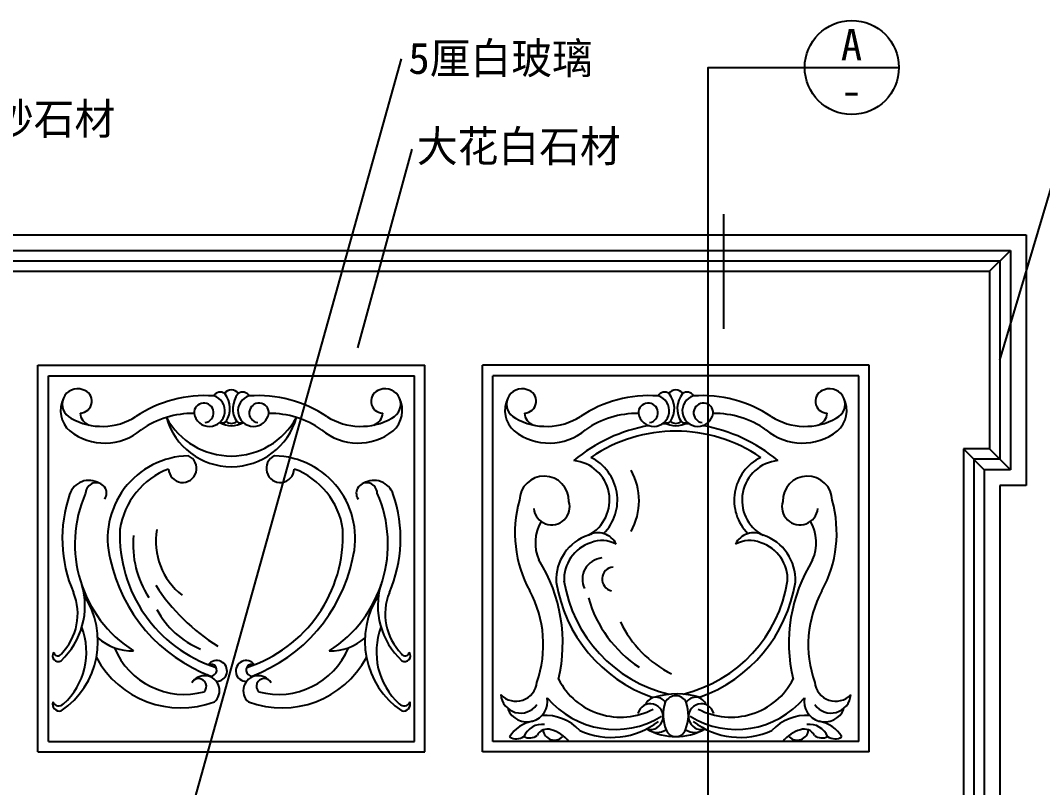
# Model space of a CAD drawing. Header units: metres. Extents: x 257 to 5327, y 365 to 7077.
# Drawn here: x 1657 to 3612, y 5609 to 7077 of the extents above; entities that cross this region are included whole.
import ezdxf

# ---------------------------------------------------------------- set-up
doc = ezdxf.new("R2010")
doc.units = ezdxf.units.M
for name, color, linetype in [('3', 3, 'Continuous'), ('4', 4, 'Continuous'), ('7', 7, 'Continuous'), ('DIM', 3, 'Continuous'), ('TEXT', 3, 'Continuous')]:
    doc.layers.add(name, color=color, linetype=linetype)
doc.dimstyles.get("Standard").update_dxf_attribs({"dimtxt": 2.5, "dimasz": 2.5, "dimexe": 1.25, "dimexo": 0.625, "dimtad": 1, "dimcen": 2.5, "dimazin": 3, "dimtfac": 1, "dimtmove": 0, "dimatfit": 3})

msp = doc.modelspace()

# ---------------------------------------------------------------- linework, layer by layer
at = {"layer": '3'}
for p, q in [((3510.32, 6596.96), (3550.32, 6636.96)), ((590.32, 6616.96), (3530.32, 6616.96)), ((3530.32, 6616.96), (3530.32, 6237.08)), ((3460.32, 6257.08), (3500.32, 6217.08)), ((3510.32, 6257.08), (3550.32, 6217.08)), ((3480.32, 6237.08), (3480.32, 3376.96)), ((3530.32, 6237.08), (3480.32, 6237.08))]:
    msp.add_line(p, q, dxfattribs=at)
for centre, radius, start, end in [((1766.13, 6342.47), 29.56, 70.12, 244.59), ((1770.44, 6348.18), 22.83, 271.26, 75.41), ((2009.44, 6122.3), 236.61, 85.86, 123.82), ((2018.16, 6329.74), 29.74, 189.52, 73.69), ((2039, 6351.3), 14.31, 53.77, 150.77), ((2011.83, 6334.17), 45.74, 326.95, 38.83), ((2060.32, 6355.06), 15.03, 31.21, 148.79), ((2108.81, 6334.17), 45.74, 141.17, 213.05), ((2102.48, 6329.74), 29.74, 106.31, 350.48), ((2081.64, 6351.3), 14.31, 29.23, 126.23), ((2111.2, 6122.3), 236.61, 56.18, 94.14), ((2350.2, 6348.18), 22.83, 104.59, 268.74), ((2354.5, 6342.47), 29.56, 295.41, 109.88), ((2616.13, 6342.47), 29.56, 70.12, 244.59), ((2620.44, 6348.18), 22.83, 271.26, 75.41), ((2859.44, 6122.3), 236.61, 85.86, 123.82), ((2868.16, 6329.74), 29.74, 189.52, 73.69), ((2889, 6351.3), 14.31, 53.77, 150.77), ((2861.83, 6334.17), 45.74, 326.95, 38.83), ((2910.32, 6355.06), 15.03, 31.21, 148.79), ((2958.81, 6334.17), 45.74, 141.17, 213.05), ((2952.48, 6329.74), 29.74, 106.31, 350.48), ((2931.64, 6351.3), 14.31, 29.23, 126.23), ((2961.2, 6122.3), 236.61, 56.18, 94.14), ((3200.2, 6348.18), 22.83, 104.59, 268.74), ((3204.5, 6342.47), 29.56, 295.41, 109.88), ((1785.76, 6330.57), 52.36, 153.6, 228.7), ((2007.53, 6325.87), 18.74, 277.33, 183.19), ((2113.11, 6325.87), 18.74, 356.81, 262.67), ((2334.88, 6330.57), 52.36, 311.3, 26.4), ((2635.76, 6330.57), 52.36, 153.6, 228.7), ((2857.53, 6325.87), 18.74, 277.33, 183.19), ((2963.11, 6325.87), 18.74, 356.81, 262.67), ((3184.88, 6330.57), 52.36, 311.3, 26.4), ((1813.02, 6420.7), 120.66, 240.41, 302.45), ((1795.62, 6326.17), 24.7, 181.86, 252.2), ((1987.01, 6152.26), 172.58, 89.4, 125.07), ((2060.32, 6385.16), 141.84, 208.68, 331.32), ((2060.32, 6352.18), 129.29, 195.75, 344.25), ((2133.62, 6152.26), 172.58, 54.93, 90.6), ((2307.62, 6420.7), 120.66, 237.55, 299.59), ((2325.02, 6326.17), 24.7, 287.8, 358.14), ((2663.02, 6420.7), 120.66, 240.41, 302.45), ((2645.62, 6326.17), 24.7, 181.86, 252.2), ((2837.01, 6152.26), 172.58, 89.4, 125.07), ((2983.62, 6152.26), 172.58, 54.93, 90.6), ((3157.62, 6420.7), 120.66, 237.55, 299.59), ((3175.02, 6326.17), 24.7, 287.8, 358.14), ((2042.4, 6320.02), 13.3, 250.28, 305.73), ((2060.32, 6343.68), 42.55, 238.23, 301.77), ((2060.32, 6322.34), 16.59, 232.25, 307.75), ((2078.24, 6320.02), 13.3, 234.27, 289.72), ((2910.32, 6002.74), 303.02, 99.72, 130.06), ((2910.32, 6002.74), 303.02, 93.44, 94.97), ((2892.4, 6320.02), 13.3, 250.28, 305.73), ((2910.32, 6343.68), 42.55, 238.23, 301.77), ((2910.32, 6322.34), 16.59, 232.25, 307.75), ((2928.24, 6320.02), 13.3, 234.27, 289.72), ((2910.32, 6002.74), 303.02, 85.03, 86.56), ((2910.32, 6002.74), 303.02, 49.94, 80.28), ((1818.12, 6376.7), 108.56, 231.94, 309.97), ((2302.52, 6376.7), 108.56, 230.03, 308.06), ((2668.12, 6376.7), 108.56, 231.94, 309.97), ((2910.32, 6002.74), 288.02, 55.68, 124.32), ((3152.52, 6376.7), 108.56, 230.03, 308.06), ((1981.58, 6085.69), 158.06, 91.31, 194.64), ((1966.91, 6219.37), 26.72, 182, 65.58), ((2153.73, 6219.37), 26.72, 114.42, 358), ((2139.06, 6085.69), 158.06, 345.36, 88.69), ((2707.54, 6158.9), 91.14, 315.28, 63.7), ((3113.1, 6158.9), 91.14, 116.3, 224.72), ((1991.53, 6081.86), 145.91, 110.6, 171.69), ((2129.11, 6081.86), 145.91, 8.31, 69.4), ((2707.54, 6158.9), 76.14, 298.05, 84.16), ((3113.1, 6158.9), 76.14, 95.84, 241.95), ((2658.43, 6157.46), 47.29, 358.85, 178.76), ((2720.39, 6157.68), 119.72, 330.68, 29.32), ((3162.21, 6157.46), 47.29, 1.24, 181.15), ((1787.58, 6158.08), 38.56, 58.8, 162.2), ((1801.51, 6171.97), 20.02, 326.33, 178.55), ((2319.13, 6171.97), 20.02, 1.45, 213.67), ((2333.06, 6158.08), 38.56, 17.8, 121.2), ((1997.65, 6085.41), 260.84, 161.11, 203.36), ((2003.36, 6074.86), 242.39, 156.25, 237.51), ((2117.27, 6074.86), 242.39, 302.49, 23.75), ((2122.99, 6085.41), 260.84, 336.64, 18.89), ((2833.42, 6096.04), 230.87, 164.31, 208.67), ((2987.22, 6096.04), 230.87, 331.33, 15.69), ((2672.98, 6145.94), 34.4, 185.34, 17.91), ((3147.66, 6145.94), 34.4, 162.09, 354.66), ((2112.9, 6091.56), 265.99, 177.55, 252.09), ((2047.98, 6080.6), 132.22, 170.27, 231.84), ((2007.74, 6091.56), 265.99, 287.91, 2.45), ((2721.87, 6077.14), 80.3, 149.34, 204.12), ((3098.77, 6077.14), 80.3, 335.88, 30.66), ((2059.88, 6074.44), 187.72, 174.85, 212.81), ((2770.77, 6006.74), 89.27, 107.89, 183.04), ((2761.6, 6057.64), 38.64, 26.16, 118.18), ((2769.14, 6023.75), 57.71, 61.95, 111.54), ((3059.04, 6057.64), 38.64, 61.82, 153.84), ((3051.5, 6023.75), 57.71, 68.46, 118.05), ((3049.87, 6006.74), 89.27, 356.96, 72.11), ((2770.77, 6006.74), 74.27, 107.89, 183.04), ((3049.87, 6006.74), 74.27, 356.96, 72.11), ((2129.33, 6109.8), 307.43, 192.03, 249.32), ((1991.31, 6109.8), 307.43, 290.68, 347.97), ((2391.81, 5885), 302.18, 346.8, 31.82), ((2772.82, 6007.03), 41.27, 95.8, 205.2), ((3428.83, 5885), 302.18, 148.18, 193.2), ((2792.1, 6007.83), 22.91, 94.26, 258.11), ((2959.12, 6046.07), 265.97, 189.02, 256.65), ((2861.52, 6046.07), 265.97, 283.68, 350.98), ((1636.77, 5956.72), 143.47, 312.86, 16.48), ((2228.39, 6195.57), 370.9, 212.54, 238.46), ((2483.87, 5956.72), 143.47, 163.52, 227.14), ((2439.6, 5882.09), 217.31, 340.65, 28.35), ((2959.12, 6046.07), 280.97, 189.02, 250.39), ((2861.52, 6046.07), 280.97, 289.61, 350.98), ((3381.04, 5882.09), 217.31, 151.65, 199.35), ((1644.35, 5888.44), 160.74, 304.05, 33.63), ((1658.37, 5940.92), 107.94, 315.23, 22.37), ((2476.29, 5888.44), 160.74, 146.37, 235.95), ((2462.27, 5940.92), 107.94, 157.63, 224.77), ((2971.41, 6036.88), 237.42, 195.95, 236.42), ((2065.77, 6028.82), 168.04, 208.2, 247.45), ((2997.94, 6018.45), 214.62, 205.59, 243.52), ((1648.88, 5867.92), 134.12, 312.31, 20.84), ((2471.76, 5867.92), 134.12, 159.16, 227.69), ((1870.09, 5967.94), 97.59, 227.96, 271.82), ((2250.55, 5967.94), 97.59, 268.18, 312.04), ((1728.69, 5860.62), 10.7, 140.23, 301.94), ((1728.1, 5868.26), 7.67, 185.89, 334.13), ((1970.37, 5931.99), 144.96, 202.59, 285.1), ((2150.27, 5931.99), 144.96, 254.9, 337.41), ((2392.54, 5868.26), 7.67, 205.87, 354.11), ((2391.95, 5860.62), 10.7, 238.06, 39.77), ((1963.89, 5945.41), 184.26, 208.56, 290.26), ((2032.04, 5831.85), 19.94, 268.08, 143.12), ((2088.6, 5831.85), 19.94, 36.88, 271.92), ((2156.75, 5945.41), 184.26, 249.74, 331.44), ((2020.89, 5833.53), 11.35, 227.83, 115.02), ((2099.75, 5833.53), 11.35, 64.98, 312.17), ((1997.72, 5802.51), 14.78, 314.81, 153.35), ((2008.91, 5794.16), 28.63, 311.01, 148.45), ((2032.04, 5831.85), 19.94, 199.73, 208.86), ((2111.73, 5794.16), 28.63, 31.55, 228.99), ((2088.6, 5831.85), 19.94, 331.14, 340.27), ((2122.92, 5802.51), 14.78, 26.65, 225.19), ((2604.8, 5813.95), 40.02, 223.32, 354.49), ((2804.83, 5876.98), 133.54, 207.16, 297.88), ((3015.81, 5876.98), 133.54, 242.12, 332.84), ((3215.84, 5813.95), 40.02, 185.51, 316.68), ((2912.89, 5647.27), 140.84, 72.24, 107.75), ((1731.8, 5768.73), 13.7, 163.64, 280.73), ((1730.13, 5777.18), 12.36, 201.81, 316.94), ((2390.51, 5777.18), 12.36, 223.06, 338.19), ((2388.84, 5768.73), 13.7, 259.27, 16.36), ((2613.43, 5789.1), 37.83, 183.95, 325.12), ((2625.63, 5773.52), 39.35, 201.6, 10.34), ((2794.16, 5889.24), 169.29, 219.93, 301.67), ((2861.52, 5744.3), 24.65, 255.92, 165.74), ((2872.53, 5760.5), 21.07, 32.88, 161.22), ((2962.25, 5747.74), 75.98, 161.43, 202.04), ((2910.32, 5761.78), 22.51, 26.81, 153.19), ((2858.39, 5747.74), 75.98, 337.96, 18.57), ((2948.11, 5760.5), 21.07, 18.78, 147.12), ((2959.12, 5744.3), 24.65, 14.26, 284.08), ((3026.48, 5889.24), 169.29, 238.33, 320.07), ((3195.01, 5773.52), 39.35, 169.66, 338.4), ((3207.21, 5789.1), 37.83, 214.88, 356.05), ((2647.21, 5672.77), 63.83, 99.7, 149.01), ((2654.78, 5691.88), 37.8, 82.86, 157.47), ((2660.87, 5657.85), 88.9, 42.47, 94.28), ((2787.31, 5852.05), 147.34, 245.6, 307.49), ((3033.33, 5852.05), 147.34, 232.51, 294.4), ((3159.77, 5657.85), 88.9, 85.72, 137.53), ((3165.86, 5691.88), 37.8, 22.53, 97.14), ((3173.43, 5672.77), 63.83, 30.99, 80.3), ((2664.51, 5698.8), 21.74, 70.65, 153.44), ((2678.16, 5721.53), 21.96, 186.75, 313.66), ((2656.53, 5659.52), 61.69, 37.37, 75.75), ((2910.32, 5819.42), 113.18, 241.04, 298.96), ((2874.56, 5747.37), 33.02, 234.8, 301.52), ((2910.32, 5725.91), 19.67, 199.88, 340.12), ((2946.08, 5747.37), 33.02, 238.48, 305.2), ((3164.11, 5659.52), 61.69, 104.25, 142.63), ((3142.48, 5721.53), 21.96, 226.34, 353.25), ((3156.13, 5698.8), 21.74, 26.56, 109.35), ((2605.61, 5727.64), 25.61, 239.2, 303.81), ((2630.77, 5727.21), 23.54, 242.38, 307.41), ((3189.87, 5727.21), 23.54, 232.59, 297.62), ((3215.03, 5727.64), 25.61, 236.19, 300.8)]:
    msp.add_arc(centre, radius, start, end, dxfattribs=at)
at = {"layer": '4'}
for p, q in [((540.32, 6666.96), (3580.32, 6666.96)), ((3580.32, 6666.96), (3580.32, 6187.08)), ((570.32, 6636.96), (3550.32, 6636.96)), ((3550.32, 6636.96), (3550.32, 6217.08)), ((610.32, 6596.96), (3510.32, 6596.96)), ((3510.32, 6596.96), (3510.32, 6257.08)), ((1690.32, 5676.96), (1690.32, 6416.96)), ((1690.32, 6416.96), (2430.32, 6416.96)), ((2430.32, 5676.96), (2430.32, 6416.96)), ((3280.32, 6416.96), (2540.32, 6416.96)), ((2540.32, 5676.96), (2540.32, 6416.96)), ((3280.32, 5676.96), (3280.32, 6416.96)), ((3460.32, 6257.08), (3460.32, 3396.96)), ((3510.32, 6257.08), (3460.32, 6257.08)), ((3550.32, 6217.08), (3500.32, 6217.08)), ((3530.32, 6187.08), (3530.32, 2956.96)), ((3580.32, 6187.08), (3530.32, 6187.08)), ((1690.32, 5676.96), (2430.32, 5676.96)), ((3280.32, 5676.96), (2540.32, 5676.96))]:
    msp.add_line(p, q, dxfattribs=at)
msp.add_lwpolyline([(3500.32, 6217.08), (3500.32, 3356.96), (3260.32, 3356.96)], dxfattribs=at)
at = {"layer": '7'}
for p, q in [((1710.32, 5696.96), (1710.32, 6396.96)), ((1710.32, 6396.96), (2410.32, 6396.96)), ((2410.32, 5696.96), (2410.32, 6396.96)), ((3260.32, 6396.96), (2560.32, 6396.96)), ((2560.32, 5696.96), (2560.32, 6396.96)), ((3260.32, 5696.96), (3260.32, 6396.96)), ((1710.32, 5696.96), (2410.32, 5696.96)), ((3260.32, 5696.96), (2560.32, 5696.96))]:
    msp.add_line(p, q, dxfattribs=at)
at = {"layer": 'DIM'}
for points in [[(2972.48, 2840.87), (2972.48, 6987.08), (3156.93, 6987.08)], [(3156.93, 6987.08), (3336.93, 6987.08)], [(3002.48, 6486.83), (3002.48, 6705.99)]]:
    msp.add_lwpolyline(points, dxfattribs=at)
msp.add_circle((3246.93, 6987.08), 90, dxfattribs=at)

# ---------------------------------------------------------------- texts
for s, p in [('A', (3225.94, 7000.68)), ('-', (3225.79, 6913.07))]:
    msp.add_text(s, height=60, dxfattribs=at).set_placement(p)
at = {"layer": 'TEXT'}
for s, p in [('5厘白玻璃 ', (2398.77, 6974.68)), ('黑金砂石材', (1448.05, 6858.84)), ('大花白石材', (2415.03, 6806.36))]:
    msp.add_text(s, height=60, dxfattribs=at).set_placement(p)

# ---------------------------------------------------------------- leaders
at = {"layer": 'DIM'}
for points in [[(1906.95, 5288.13), (2385.45, 7003.51)], [(3530.32, 6427.02), (3692.26, 6973.05)], [(2301.91, 6450.07), (2406.29, 6830.56)]]:
    msp.add_leader(points, dimstyle='Standard', dxfattribs=at)

doc.saveas('drawing.dxf')
